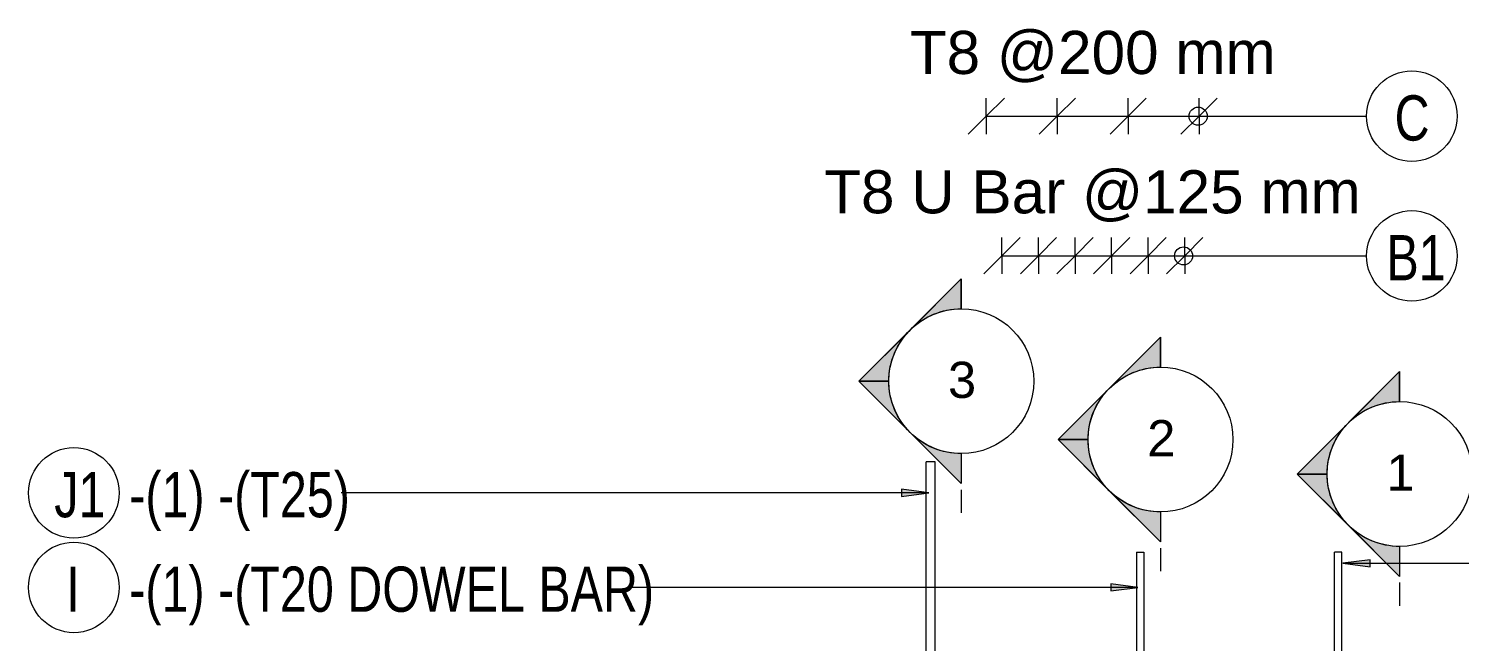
# Model space of a CAD drawing. Header units: millimetres. Extents: x -8986 to 3673, y -4076 to 6166.
# Drawn here: x -8753 to -4804, y 4474 to 6166 of the extents above; entities that cross this region are included whole.
import ezdxf

# ---------------------------------------------------------------- set-up
doc = ezdxf.new("R2010")
doc.units = ezdxf.units.MM
for name, color, linetype, lineweight in [('A-ANNO-DIMS', 211, 'Continuous', 9), ('A-ANNO-DIMS-50', 211, 'Continuous', 9), ('G-ANNO-SYMB', 111, 'Continuous', 9), ('S-RBAR', 171, 'Continuous', 18), ('S-RBAR-IDEN', 171, 'Continuous', 9)]:
    doc.layers.add(name, color=color, linetype=linetype, lineweight=lineweight)
doc.styles.add('Arial', font='arial.ttf', dxfattribs={"height": 100})
doc.styles.add('Arial_1', font='arial.ttf', dxfattribs={"height": 119.0625})
doc.styles.add('Nirmala UI Semilight', font='NirmalaS.ttf', dxfattribs={"width": 0.8, "height": 125})
doc.dimstyles.new('Arrow_Filled_-_2_5_NI_UI', dxfattribs={"dimscale": 304.8, "dimtxt": 130.920493, "dimasz": 0.328084, "dimexe": 0.164042, "dimexo": 0.0625, "dimgap": 0.164042, "dimtad": 1, "dimdec": 4, "dimzin": 0, "dimdsep": 46, "dimtxsty": 'Arial', "dimblk1": 'OBLIQUE', "dimblk2": 'OBLIQUE', "dimsah": 1, "dimcen": 0.09, "dimazin": 0, "dimtfac": 1, "dimtdec": 4, "dimtix": 1, "dimtmove": 0, "dimatfit": 3, "dimfxl": 0.164042, "dimfxlon": 1, "dimtvp": 1, "dimtolj": 1, "dimtzin": 0, "dimarcsym": 2})
doc.dimstyles.new('Arrow_Filled_-_2_5_NI_UI_1', dxfattribs={"dimscale": 304.8, "dimtxt": 130.920493, "dimasz": 0.328084, "dimexe": 0.164042, "dimexo": 0.0625, "dimgap": 0.164042, "dimtad": 1, "dimdec": 4, "dimzin": 0, "dimdsep": 46, "dimtxsty": 'Arial_1', "dimblk1": 'OBLIQUE', "dimblk2": 'OBLIQUE', "dimsah": 1, "dimcen": 0.09, "dimazin": 0, "dimtfac": 1, "dimtdec": 4, "dimtix": 1, "dimtmove": 0, "dimatfit": 3, "dimfxl": 0.164042, "dimfxlon": 1, "dimtvp": 1, "dimtolj": 1, "dimtzin": 0, "dimarcsym": 2})

# ---------------------------------------------------------------- blocks, each defined once
blk = doc.blocks.new('Detail View - M_Section Head - Filled SHOP DWG-1002450-Elevation Front 1')
at = {"layer": 'G-ANNO-SYMB'}
h = blk.add_hatch(color=256, dxfattribs=at)
edge = h.paths.add_edge_path()
edge.add_line((-4956.3, 3722.1), (-4873.5, 3722.1))
edge.add_arc((-4673.5, 3722.1), 200, 180, 225)
edge.add_line((-4814.9, 3580.7), (-4956.3, 3722.1))
h = blk.add_hatch(color=256, dxfattribs=at)
edge = h.paths.add_edge_path()
edge.add_line((-4390.6, 3722.1), (-4532.1, 3580.7))
edge.add_arc((-4673.5, 3722.1), 200, 315, 360)
edge.add_line((-4473.5, 3722.1), (-4390.6, 3722.1))
h = blk.add_hatch(color=256, dxfattribs=at)
edge = h.paths.add_edge_path()
edge.add_line((-4673.5, 3439.3), (-4814.9, 3580.7))
edge.add_arc((-4673.5, 3722.1), 200, 225, 270)
edge.add_line((-4673.5, 3522.1), (-4673.5, 3439.3))
h = blk.add_hatch(color=256, dxfattribs=at)
edge = h.paths.add_edge_path()
edge.add_line((-4673.5, 3439.3), (-4673.5, 3522.1))
edge.add_arc((-4673.5, 3722.1), 200, 270, 315)
edge.add_line((-4532.1, 3580.7), (-4673.5, 3439.3))
for p, q in [((-4673.5, 3439.3), (-4956.3, 3722.1)), ((-4873.5, 3722.1), (-4956.3, 3722.1)), ((-4956.3, 3722.1), (-4814.9, 3580.7)), ((-4873.5, 3722.1), (-4956.3, 3722.1)), ((-4673.5, 3439.3), (-4390.6, 3722.1)), ((-4532.1, 3580.7), (-4390.6, 3722.1)), ((-4473.5, 3722.1), (-4390.6, 3722.1)), ((-4390.6, 3722.1), (-4473.5, 3722.1)), ((-4814.9, 3580.7), (-4673.5, 3439.3)), ((-4673.5, 3439.3), (-4532.1, 3580.7)), ((-4673.5, 3522.1), (-4673.5, 3439.3)), ((-4673.5, 3439.3), (-4673.5, 3522.1))]:
    blk.add_line(p, q, dxfattribs=at)
for start, end in [(360, 180), (180, 360), (180, 225), (315, 0), (225, 270), (270, 315)]:
    blk.add_arc((-4673.5, 3722.1), 200, start, end, dxfattribs=at)
blk = doc.blocks.new('DIMBLOCK1-Elevation Front 1')
at = {"layer": 'A-ANNO-DIMS-50'}
for p, q in [((-6066.7, 5539), (-6016.7, 5589)), ((-6066.7, 5539), (-6066.7, 5589)), ((-5965.8, 5539), (-5915.8, 5589)), ((-5965.8, 5539), (-5965.8, 5589)), ((-6066.7, 5539), (-6116.7, 5489)), ((-6066.7, 5539), (-5965.8, 5539)), ((-6066.7, 5539), (-6066.7, 5489)), ((-5965.8, 5539), (-6015.8, 5489)), ((-5965.8, 5539), (-5965.8, 5489))]:
    blk.add_line(p, q, dxfattribs=at)
blk = doc.blocks.new('_Oblique')
at = {"color": 0, "linetype": 'ByBlock', "lineweight": -2}
blk.add_line((-0.5, -0.5), (0.5, 0.5), dxfattribs=at)
blk = doc.blocks.new('DIMBLOCK2-Elevation Front 1')
at = {"layer": 'A-ANNO-DIMS-50'}
for p, q in [((-5965.8, 5539), (-5915.8, 5589)), ((-5965.8, 5539), (-5965.8, 5589)), ((-5864.9, 5539), (-5814.9, 5589)), ((-5864.9, 5539), (-5864.9, 5589)), ((-5965.8, 5539), (-6015.8, 5489)), ((-5965.8, 5539), (-5864.9, 5539)), ((-5965.8, 5539), (-5965.8, 5489)), ((-5864.9, 5539), (-5914.9, 5489)), ((-5864.9, 5539), (-5864.9, 5489))]:
    blk.add_line(p, q, dxfattribs=at)
blk = doc.blocks.new('DIMBLOCK3-Elevation Front 1')
at = {"layer": 'A-ANNO-DIMS-50'}
for p, q in [((-5864.9, 5539), (-5814.9, 5589)), ((-5864.9, 5539), (-5864.9, 5589)), ((-5764, 5539), (-5714, 5589)), ((-5764, 5539), (-5764, 5589)), ((-5864.9, 5539), (-5914.9, 5489)), ((-5864.9, 5539), (-5764, 5539)), ((-5864.9, 5539), (-5864.9, 5489)), ((-5764, 5539), (-5814, 5489)), ((-5764, 5539), (-5764, 5489))]:
    blk.add_line(p, q, dxfattribs=at)
blk = doc.blocks.new('DIMBLOCK4-Elevation Front 1')
at = {"layer": 'A-ANNO-DIMS-50'}
for p, q in [((-5764, 5539), (-5714, 5589)), ((-5764, 5539), (-5764, 5589)), ((-5663.1, 5539), (-5613.1, 5589)), ((-5663.1, 5539), (-5663.1, 5589)), ((-5764, 5539), (-5814, 5489)), ((-5764, 5539), (-5663.1, 5539)), ((-5764, 5539), (-5764, 5489)), ((-5663.1, 5539), (-5713.1, 5489)), ((-5663.1, 5539), (-5663.1, 5489))]:
    blk.add_line(p, q, dxfattribs=at)
blk = doc.blocks.new('DIMBLOCK5-Elevation Front 1')
at = {"layer": 'A-ANNO-DIMS-50'}
for p, q in [((-5663.1, 5539), (-5613.1, 5589)), ((-5663.1, 5539), (-5663.1, 5589)), ((-5562.1, 5539), (-5512.1, 5589)), ((-5562.1, 5539), (-5562.1, 5589)), ((-5663.1, 5539), (-5713.1, 5489)), ((-5663.1, 5539), (-5562.1, 5539)), ((-5663.1, 5539), (-5663.1, 5489)), ((-5562.1, 5539), (-5612.1, 5489)), ((-5562.1, 5539), (-5562.1, 5489))]:
    blk.add_line(p, q, dxfattribs=at)
blk = doc.blocks.new('DIMBLOCK6-Elevation Front 1')
at = {"layer": 'A-ANNO-DIMS-50'}
for p, q in [((-6066.7, 5539), (-6016.7, 5589)), ((-6066.7, 5539), (-6066.7, 5589)), ((-5965.8, 5539), (-5915.8, 5589)), ((-5965.8, 5539), (-5965.8, 5589)), ((-5864.9, 5539), (-5814.9, 5589)), ((-5864.9, 5539), (-5864.9, 5589)), ((-5764, 5539), (-5714, 5589)), ((-5764, 5539), (-5764, 5589)), ((-5663.1, 5539), (-5613.1, 5589)), ((-5663.1, 5539), (-5663.1, 5589)), ((-5562.1, 5539), (-5512.1, 5589)), ((-5562.1, 5539), (-5562.1, 5589)), ((-6066.7, 5539), (-6116.7, 5489)), ((-6066.7, 5539), (-5562.1, 5539)), ((-6066.7, 5539), (-5965.8, 5539)), ((-6066.7, 5539), (-6066.7, 5489)), ((-5965.8, 5539), (-6015.8, 5489)), ((-5965.8, 5539), (-5864.9, 5539)), ((-5965.8, 5539), (-5965.8, 5489)), ((-5864.9, 5539), (-5914.9, 5489)), ((-5864.9, 5539), (-5764, 5539)), ((-5864.9, 5539), (-5864.9, 5489)), ((-5764, 5539), (-5814, 5489)), ((-5764, 5539), (-5663.1, 5539)), ((-5764, 5539), (-5764, 5489)), ((-5663.1, 5539), (-5713.1, 5489)), ((-5663.1, 5539), (-5562.1, 5539)), ((-5663.1, 5539), (-5663.1, 5489)), ((-5562.1, 5539), (-5612.1, 5489)), ((-5562.1, 5539), (-5562.1, 5489))]:
    blk.add_line(p, q, dxfattribs=at)
blk = doc.blocks.new('_None')
blk = doc.blocks.new('DIMBLOCK7-Elevation Front 1')
at = {"layer": 'A-ANNO-DIMS-50'}
for p, q in [((-6109.8, 5924.4), (-6059.8, 5974.4)), ((-6109.8, 5924.4), (-6109.8, 5974.4)), ((-5914.1, 5924.4), (-5864.1, 5974.4)), ((-5914.1, 5924.4), (-5914.1, 5974.4)), ((-6109.8, 5924.4), (-6159.8, 5874.4)), ((-6109.8, 5924.4), (-5914.1, 5924.4)), ((-6109.8, 5924.4), (-6109.8, 5874.4)), ((-5914.1, 5924.4), (-5964.1, 5874.4)), ((-5914.1, 5924.4), (-5914.1, 5874.4))]:
    blk.add_line(p, q, dxfattribs=at)
blk = doc.blocks.new('DIMBLOCK8-Elevation Front 1')
at = {"layer": 'A-ANNO-DIMS-50'}
for p, q in [((-5914.1, 5924.4), (-5864.1, 5974.4)), ((-5914.1, 5924.4), (-5914.1, 5974.4)), ((-5718.4, 5924.4), (-5668.4, 5974.4)), ((-5718.4, 5924.4), (-5718.4, 5974.4)), ((-5914.1, 5924.4), (-5964.1, 5874.4)), ((-5914.1, 5924.4), (-5718.4, 5924.4)), ((-5914.1, 5924.4), (-5914.1, 5874.4)), ((-5718.4, 5924.4), (-5768.4, 5874.4)), ((-5718.4, 5924.4), (-5718.4, 5874.4))]:
    blk.add_line(p, q, dxfattribs=at)
blk = doc.blocks.new('DIMBLOCK9-Elevation Front 1')
at = {"layer": 'A-ANNO-DIMS-50'}
for p, q in [((-5718.4, 5924.4), (-5668.4, 5974.4)), ((-5718.4, 5924.4), (-5718.4, 5974.4)), ((-5522.7, 5924.4), (-5472.7, 5974.4)), ((-5522.7, 5924.4), (-5522.7, 5974.4)), ((-5718.4, 5924.4), (-5768.4, 5874.4)), ((-5718.4, 5924.4), (-5522.7, 5924.4)), ((-5718.4, 5924.4), (-5718.4, 5874.4)), ((-5522.7, 5924.4), (-5572.7, 5874.4)), ((-5522.7, 5924.4), (-5522.7, 5874.4))]:
    blk.add_line(p, q, dxfattribs=at)
blk = doc.blocks.new('DIMBLOCK10-Elevation Front 1')
at = {"layer": 'A-ANNO-DIMS-50'}
for p, q in [((-6109.8, 5924.4), (-6059.8, 5974.4)), ((-6109.8, 5924.4), (-6109.8, 5974.4)), ((-5914.1, 5924.4), (-5864.1, 5974.4)), ((-5914.1, 5924.4), (-5914.1, 5974.4)), ((-5718.4, 5924.4), (-5668.4, 5974.4)), ((-5718.4, 5924.4), (-5718.4, 5974.4)), ((-5522.7, 5924.4), (-5472.7, 5974.4)), ((-5522.7, 5924.4), (-5522.7, 5974.4)), ((-6109.8, 5924.4), (-6159.8, 5874.4)), ((-6109.8, 5924.4), (-5522.7, 5924.4)), ((-6109.8, 5924.4), (-5914.1, 5924.4)), ((-6109.8, 5924.4), (-6109.8, 5874.4)), ((-5914.1, 5924.4), (-5964.1, 5874.4)), ((-5914.1, 5924.4), (-5718.4, 5924.4)), ((-5914.1, 5924.4), (-5914.1, 5874.4)), ((-5718.4, 5924.4), (-5768.4, 5874.4)), ((-5718.4, 5924.4), (-5522.7, 5924.4)), ((-5718.4, 5924.4), (-5718.4, 5874.4)), ((-5522.7, 5924.4), (-5572.7, 5874.4)), ((-5522.7, 5924.4), (-5522.7, 5874.4))]:
    blk.add_line(p, q, dxfattribs=at)
blk = doc.blocks.new('M_Rebar Tag_rfa MARK - DOT 1 MM-794228-Elevation Front 1')
at = {"layer": 'S-RBAR-IDEN'}
blk.add_circle((-4935.3, 5538.6), 125, dxfattribs=at)
blk = doc.blocks.new('M_Rebar Tag_rfa MARK - ARROW-794226-Elevation Front 1')
at = {"layer": 'S-RBAR-IDEN'}
blk.add_circle((-4341.9, 4689.8), 125, dxfattribs=at)

msp = doc.modelspace()

# ---------------------------------------------------------------- hatches: boundary and pattern name
at = {"layer": 'S-RBAR-IDEN'}
for points in [[(-6268.88202, 4884.16484), (-6343.88202, 4894.03877), (-6343.88202, 4874.2909)], [(-5125.46264, 4689.78389), (-5050.46264, 4679.90995), (-5050.46264, 4699.65782)], [(-5691.41644, 4623.12561), (-5766.41644, 4632.99954), (-5766.41644, 4613.25167)]]:
    msp.add_hatch(color=256, dxfattribs=at).paths.add_polyline_path(points)

# ---------------------------------------------------------------- linework, layer by layer
at = {"layer": 'G-ANNO-SYMB'}
for p, q in [((-6178.90783, 4892.57962), (-6178.90783, 4828.87053)), ((-5628.90783, 4731.40637), (-5628.90783, 4667.69728)), ((-4968.90783, 4636.30987), (-4968.90783, 4572.60078))]:
    msp.add_line(p, q, dxfattribs=at)
at = {"layer": 'S-RBAR'}
for p, q in [((-6251.30383, 4970), (-6276.30383, 4970)), ((-6276.30383, 3620), (-6276.30383, 4970)), ((-6251.30383, 3620), (-6251.30383, 4970)), ((-5695.05383, 4720), (-5695.05383, 3670)), ((-5695.05383, 4720), (-5675.05383, 4720)), ((-5675.05383, 4720), (-5675.05383, 3670)), ((-5128.80383, 4720), (-5148.80383, 4720)), ((-5148.80383, 3000), (-5148.80383, 4720)), ((-5128.80383, 3000), (-5128.80383, 4720))]:
    msp.add_line(p, q, dxfattribs=at)
at = {"layer": 'S-RBAR-IDEN'}
for p, q in [((-5525.07092, 5924.48111), (-5060.34266, 5924.48111)), ((-5565.39901, 5538.55466), (-5060.31129, 5538.55466)), ((-6268.88202, 4884.16484), (-7890.81473, 4884.16484)), ((-6268.88202, 4884.16484), (-6343.88202, 4894.03877)), ((-6343.88202, 4894.03877), (-6343.88202, 4874.2909)), ((-6343.88202, 4874.2909), (-6268.88202, 4884.16484)), ((-5050.46264, 4699.65782), (-5125.46264, 4689.78389)), ((-5125.46264, 4689.78389), (-5050.46264, 4679.90995)), ((-5125.46264, 4689.78389), (-4466.91248, 4689.78389)), ((-5050.46264, 4679.90995), (-5050.46264, 4699.65782)), ((-5691.41644, 4623.12561), (-7094.41473, 4623.12561)), ((-5691.41644, 4623.12561), (-5766.41644, 4632.99954)), ((-5766.41644, 4632.99954), (-5766.41644, 4613.25167)), ((-5766.41644, 4613.25167), (-5691.41644, 4623.12561))]:
    msp.add_line(p, q, dxfattribs=at)
for centre in [(-5525.07092, 5924.48111), (-5565.39901, 5538.55466)]:
    msp.add_circle(centre, 25, dxfattribs=at)

# ---------------------------------------------------------------- block references
at = {"layer": 'G-ANNO-SYMB', "extrusion": (0, 0, -1), "rotation": 90.00000000000038}
for p in [(9901.00383, 9866.06823), (9351.00383, 9704.89498), (8691.00383, 9609.79848)]:
    msp.add_blockref('Detail View - M_Section Head - Filled SHOP DWG-1002450-Elevation Front 1', p, dxfattribs=at)
at = {"layer": 'S-RBAR-IDEN'}
for p in [(-4286.46644, 194.38095), (-4286.46644, -66.65828)]:
    msp.add_blockref('M_Rebar Tag_rfa MARK - ARROW-794226-Elevation Front 1', p, dxfattribs=at)

# ---------------------------------------------------------------- texts
at = {"layer": 'G-ANNO-SYMB', "char_height": 100, "width": 96.2025, "attachment_point": 1, "style": 'Arial'}
for s, insert in [('3', (-6215.5993, 5246.41347)), ('2', (-5665.5993, 5085.24022)), ('1', (-5005.5993, 4990.14372))]:
    msp.add_mtext(s, dxfattribs=dict(at, insert=insert))
at = {"layer": 'S-RBAR-IDEN', "char_height": 125, "attachment_point": 1, "style": 'Nirmala UI Semilight'}
for s, insert, width in [('C', (-4982.90412, 5982.08348), 105.82275), ('B1', (-5005.27275, 5596.15703), 160.3375), ('J1', (-8682.54038, 4941.76721), 121.8565), ('-(1) -(T25)', (-8475.61473, 4941.76721), 705.485), ('I', (-8649.54038, 4680.72798), 41.68775), ('-(1) -(T20 DOWEL BAR)', (-8475.61473, 4680.72798), 1670.71675)]:
    msp.add_mtext(s, dxfattribs=dict(at, insert=insert, width=width))

# ---------------------------------------------------------------- dimensions: what is measured, and where the dimension line sits
at = {"layer": 'A-ANNO-DIMS'}
for base, p1, p2, text, dimstyle, override, picture, middle in [((-5522.69238, 5924.442), (-6109.80383, 5874.442), (-5522.69238, 5874.442), '587', 'Arrow_Filled_-_2_5_NI_UI_1', {"dimpost": '<>', "dimblk1": 'None', "dimblk2": 'None', "dimsah": 1, "dimfxl": 587.111454}, 'DIMBLOCK10-Elevation Front 1', (-5816.2481, 6035.2321)), ((-5914.10001, 5924.442), (-6109.80383, 5874.442), (-5914.10001, 5874.442), ' ', 'Arrow_Filled_-_2_5_NI_UI_1', {"dimpost": '<>', "dimfxl": 195.703818}, 'DIMBLOCK7-Elevation Front 1', (-6011.95192, 5924.442)), ((-5718.39619, 5924.442), (-5914.10001, 5874.442), (-5718.39619, 5874.442), ' ', 'Arrow_Filled_-_2_5_NI_UI_1', {"dimpost": '<>', "dimfxl": 195.703818}, 'DIMBLOCK8-Elevation Front 1', (-5816.2481, 5924.442)), ((-5522.69238, 5924.442), (-5718.39619, 5874.442), (-5522.69238, 5874.442), ' ', 'Arrow_Filled_-_2_5_NI_UI_1', {"dimpost": '<>', "dimfxl": 195.703818}, 'DIMBLOCK9-Elevation Front 1', (-5620.54428, 5924.442)), ((-5562.14244, 5538.97665), (-6066.70473, 5488.97665), (-5562.14244, 5488.97665), '505', 'Arrow_Filled_-_2_5_NI_UI', {"dimpost": '<>', "dimblk1": 'None', "dimblk2": 'None', "dimsah": 1, "dimfxl": 504.562285}, 'DIMBLOCK6-Elevation Front 1', (-5814.42359, 5640.03395)), ((-5965.79227, 5538.97665), (-6066.70473, 5488.97665), (-5965.79227, 5488.97665), ' ', 'Arrow_Filled_-_2_5_NI_UI', {"dimpost": '<>', "dimfxl": 100.912457}, 'DIMBLOCK1-Elevation Front 1', (-6016.2485, 5538.97665)), ((-5864.87982, 5538.97665), (-5965.79227, 5488.97665), (-5864.87982, 5488.97665), ' ', 'Arrow_Filled_-_2_5_NI_UI', {"dimpost": '<>', "dimfxl": 100.912457}, 'DIMBLOCK2-Elevation Front 1', (-5915.33604, 5538.97665)), ((-5763.96736, 5538.97665), (-5864.87982, 5488.97665), (-5763.96736, 5488.97665), ' ', 'Arrow_Filled_-_2_5_NI_UI', {"dimpost": '<>', "dimfxl": 100.912457}, 'DIMBLOCK3-Elevation Front 1', (-5814.42359, 5538.97665)), ((-5663.0549, 5538.97665), (-5763.96736, 5488.97665), (-5663.0549, 5488.97665), ' ', 'Arrow_Filled_-_2_5_NI_UI', {"dimpost": '<>', "dimfxl": 100.912457}, 'DIMBLOCK4-Elevation Front 1', (-5713.51113, 5538.97665)), ((-5562.14244, 5538.97665), (-5663.0549, 5488.97665), (-5562.14244, 5488.97665), ' ', 'Arrow_Filled_-_2_5_NI_UI', {"dimpost": '<>', "dimfxl": 100.912457}, 'DIMBLOCK5-Elevation Front 1', (-5612.59867, 5538.97665))]:
    dim = msp.add_linear_dim(base=base, p1=p1, p2=p2, text=text, dimstyle=dimstyle, override=override, dxfattribs=at)
    dim.commit()
    dim.dimension.update_dxf_attribs({"geometry": picture, "text_midpoint": middle})

# ---------------------------------------------------------------- next in the draw order: texts
at = {"layer": 'S-RBAR-IDEN', "char_height": 119.0625, "attachment_point": 1, "style": 'Arial_1', "bg_fill": 3, "box_fill_scale": 0, "bg_fill_color": 256, "bg_fill_true_color": 3254780160, "bg_fill_transparency": 256}
for s, insert, width in [('T8 @200 mm', (-6320.91505, 6160.00655), 1238.6071875), ('T8 U Bar @125 mm', (-6557.32587, 5775.22876), 1815.8221875)]:
    msp.add_mtext(s, dxfattribs=dict(at, insert=insert, width=width))

# ---------------------------------------------------------------- next in the draw order: block references
at = {"layer": 'S-RBAR-IDEN'}
for p in [(-0.03137, 385.92645), (0, 0)]:
    msp.add_blockref('M_Rebar Tag_rfa MARK - DOT 1 MM-794228-Elevation Front 1', p, dxfattribs=at)

doc.saveas('drawing.dxf')
